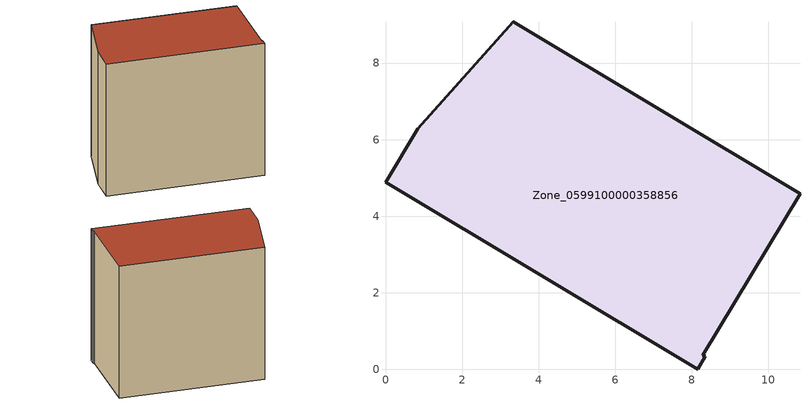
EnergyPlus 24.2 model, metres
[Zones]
Zone_0599100000358856
 floor ground (C_G): 8.36,0.34 8.15,0 0,4.89 0.84,6.29 3.34,9.08 10.83,4.59 8.29,0.37 z0
 wall outside (C_F): 8.15,0 8.36,0.34 8.29,0.37 10.83,4.59 3.34,9.08 0.84,6.29 0,4.89 8.15,0 z0:8.37
 roof outside (C_R): 3.34,9.08 0.84,6.29 0,4.89 8.15,0 8.36,0.34 8.29,0.37 10.83,4.59 z8.37
[BUILDING]
Pand.0599100000358856: North Axis=0; Terrain=City; Loads Convergence Tolerance Value=0.04; Temperature Convergence Tolerance Value=0.4; Solar Distribution=FullExterior; Maximum Number of Warmup Days=25; Minimum Number of Warmup Days=1
[Site:Location]
Rotterdam.The.Hague.AP_ZH_NLD Design_Conditions: Latitude=51.96; Longitude=4.45; Time Zone=1; Elevation=-4.5
[SITE:GROUNDTEMPERATURE:BUILDINGSURFACE]
18, 18, 18, 18, 18, 18, 18, 18, 18, 18, 18, 18
[MATERIAL] Thermal Absorptance=0.9; Solar Absorptance=0.7; Visible Absorptance=0.7
Name | Roughness | Thickness | Conductivity | Density | Specific Heat
G.TC.1992-2005 | MediumSmooth | 0.15 | 0.06 | 540 | 1210
F.TC.1992-2005 | Rough | 0.3 | 0.12 | 1920 | 840
R.TC.1992-2005 | MediumRough | 0.2 | 0.08 | 1500 | 1000
[CONSTRUCTION]
C_G: G.TC.1992-2005
C_F: F.TC.1992-2005
C_R: R.TC.1992-2005
[ZONE]
Zone_0599100000358856: Type=1; Multiplier=1; Ceiling Height=Autocalculate; Volume=Autocalculate; Floor Area=autocalculate; Part of Total Floor Area=Yes
[ZONEINFILTRATION:DESIGNFLOWRATE]
Infil_Zone_0599100000358856: Zone or ZoneList or Space or SpaceList=Zone_0599100000358856; Schedule=AlwaysOn; Design Flow Rate Calculation Method=Flow/Area; Flow Rate per Floor Area=0.0015; Constant Term Coefficient=1; Temperature Term Coefficient=0; Velocity Term Coefficient=0; Velocity Squared Term Coefficient=0
[HVACTEMPLATE:ZONE:IDEALLOADSAIRSYSTEM]
Zone_0599100000358856: Maximum Heating Supply Air Temperature=50; Minimum Cooling Supply Air Temperature=13; Maximum Heating Supply Air Humidity Ratio=0.0156; Minimum Cooling Supply Air Humidity Ratio=0.0077; Heating Limit=NoLimit; Cooling Limit=NoLimit; Dehumidification Control Type=ConstantSensibleHeatRatio; Cooling Sensible Heat Ratio=0.7; Dehumidification Setpoint=60; Humidification Control Type=None; Humidification Setpoint=30; Outdoor Air Method=None; Outdoor Air Flow Rate per Person=0.00944; Outdoor Air Flow Rate per Zone Floor Area=0; Outdoor Air Flow Rate per Zone=0; Demand Controlled Ventilation Type=None; Outdoor Air Economizer Type=NoEconomizer; Heat Recovery Type=None; Sensible Heat Recovery Effectiveness=0.7; Latent Heat Recovery Effectiveness=0.65
[ZONECONTROL:THERMOSTAT]
ThermostatControl_Zone_0599100000358856: Zone or ZoneList=Zone_0599100000358856; Control Type Schedule=DualSetpointControlType; Control 1=Thermostat_Zone_0599100000358856; Temperature Difference Between Cutout And Setpoint=0
[THERMOSTATSETPOINT:DUALSETPOINT]
Thermostat_Zone_0599100000358856: Heating Setpoint Temperature Schedule=HeatingSetpoint_Zone_0599100000358856; Cooling Setpoint Temperature Schedule=CoolingSetpoint_Zone_0599100000358856
[SCHEDULE:COMPACT]
HeatingSetpoint_Zone_0599100000358856: Through: 12/31, For: AllDays, Until: 24:00, 21
CoolingSetpoint_Zone_0599100000358856: Through: 12/31, For: AllDays, Until: 24:00, 24
DualSetpointControlType: Through: 12/31, For: AllDays, Until: 24:00, 4
AlwaysOn: Through: 12/31, For: AllDays, Until: 24:00, 1
